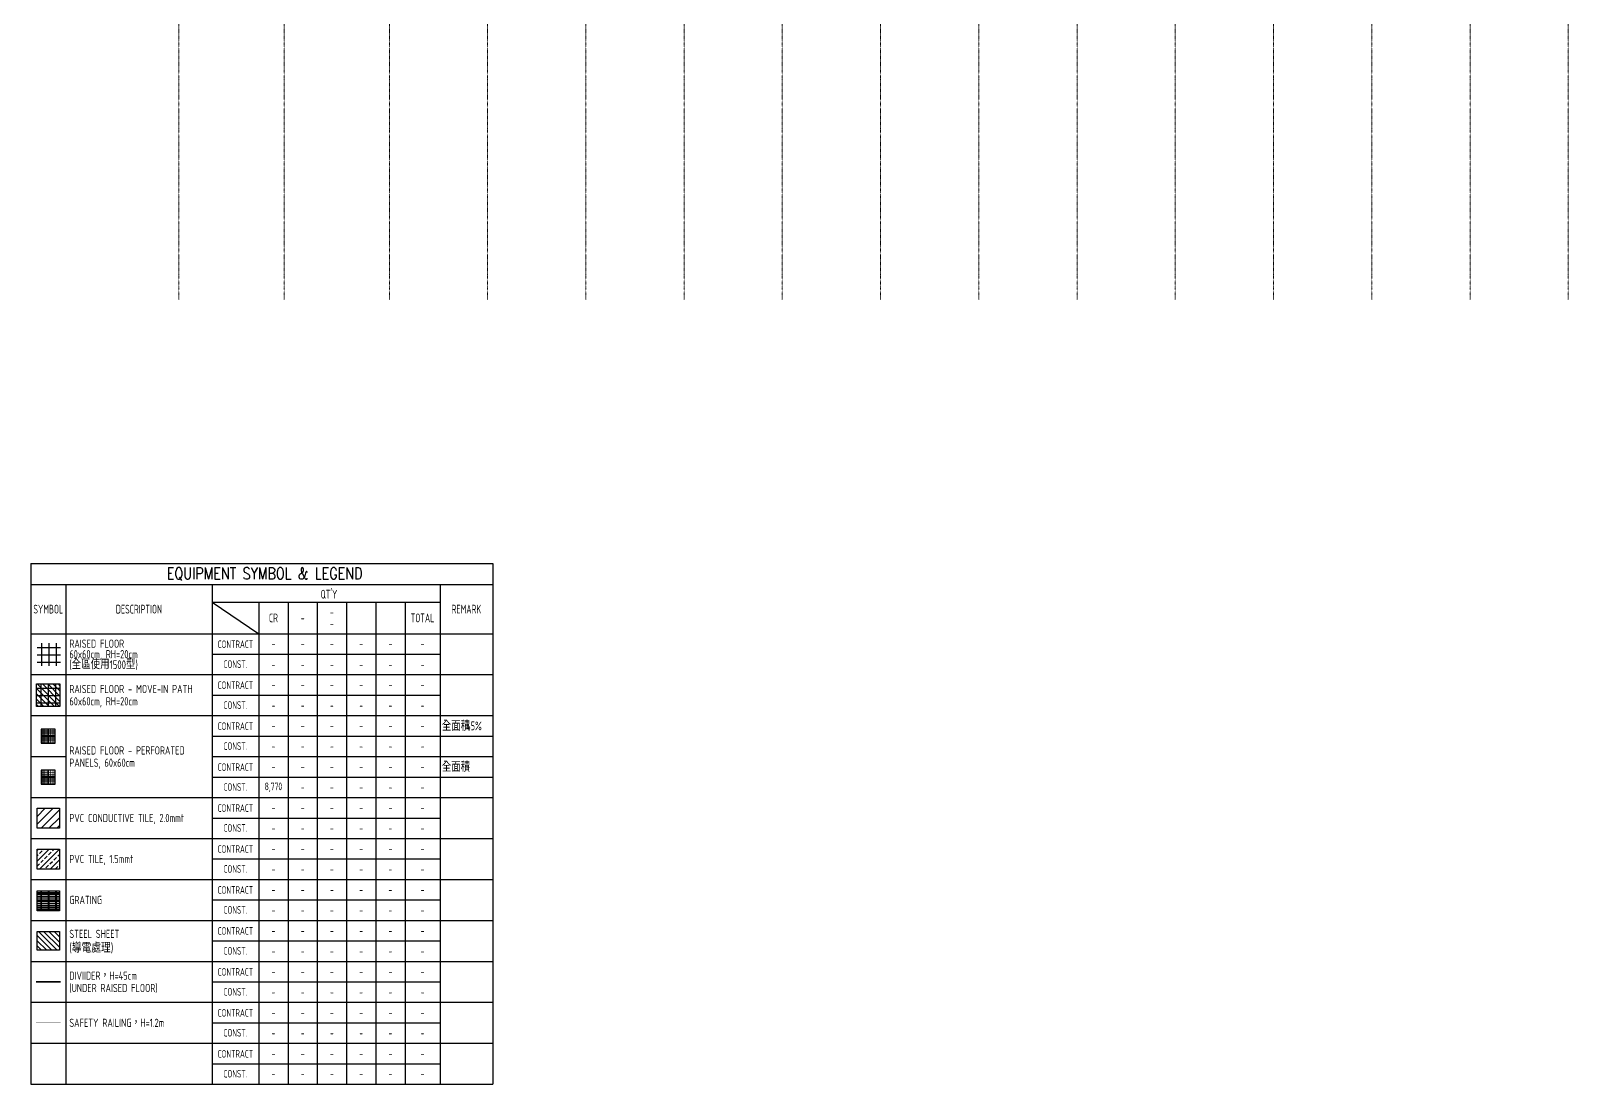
# Model space of a CAD drawing. Extents: x -32000 to 290600, y -96057 to 131250.
# Drawn here: x -12661 to 118800, y -96057 to -6033 of the extents above; entities that cross this region are included whole.
import ezdxf
from ezdxf.enums import TextEntityAlignment as Align

# ---------------------------------------------------------------- set-up
doc = ezdxf.new("R2010")
doc.units = 0
for name, pattern in [('CENTER2', [1.125, 0.75, -0.125, 0.125, -0.125]), ('H12PL3$0$JJP_三點線', [0.9, 0.3, -0.15, 0, -0.15, 0, -0.15, 0, -0.15]), ('HIDDEN', [0.375, 0.25, -0.125])]:
    doc.linetypes.add(name, pattern=pattern)
for name, color, linetype in [('a-arch-r', 211, 'Continuous'), ('A-G', 206, 'Continuous'), ('A-hurdle', 10, 'FENCELINE1'), ('A-MOVE-IN', 211, 'Continuous'), ('A-R-120', 191, 'Continuous'), ('A-R-45', 141, 'Continuous'), ('A-R-45a', 160, 'Continuous'), ('A-R-60', 161, 'Continuous'), ('a-r-60a', 10, 'Continuous'), ('A-R-Divide', 74, 'HIDDEN'), ('A-R1', 30, 'Continuous'), ('A-R2', 81, 'Continuous'), ('H12PL3$0$S-GRID', 252, 'Continuous'), ('NOTEFORM', 5, 'Continuous'), ('NOTEFORM-1', 2, 'Continuous'), ('NOTETEXT', 4, 'Continuous'), ('NOTETEXT-Const.', 4, 'Continuous'), ('NOTETEXT-RFP', 1, 'Continuous')]:
    doc.layers.add(name, color=color, linetype=linetype)
doc.styles.add('AA-TXT', font='isocp.shx', dxfattribs={"width": 0.8, "bigfont": 'chineset.shx'})
doc.styles.add('ROMAND', font='romand', dxfattribs={"height": 5})
doc.linetypes.add('FENCELINE1', pattern='A,0.25,-0.1,[133,ltypeshp.shx,S=0.1,R=0,X=-0.1,Y=0],-0.1,1', length=1.45)

# ---------------------------------------------------------------- blocks, each defined once
blk = doc.blocks.new('R-Perforated')
for p, q in [((9, 49), (11, 51)), ((9, 51), (11, 49)), ((9, 39), (11, 41)), ((9, 41), (11, 39)), ((9, 29), (11, 31)), ((9, 31), (11, 29)), ((9, 19), (11, 21)), ((9, 21), (11, 19)), ((9, 9), (11, 11)), ((9, 11), (11, 9)), ((19, 49), (21, 51)), ((19, 51), (21, 49)), ((19, 39), (21, 41)), ((19, 41), (21, 39)), ((19, 29), (21, 31)), ((19, 31), (21, 29)), ((19, 19), (21, 21)), ((19, 21), (21, 19)), ((19, 9), (21, 11)), ((19, 11), (21, 9)), ((29, 49), (31, 51)), ((29, 51), (31, 49)), ((29, 39), (31, 41)), ((29, 41), (31, 39)), ((29, 29), (31, 31)), ((29, 31), (31, 29)), ((29, 19), (31, 21)), ((29, 21), (31, 19)), ((29, 9), (31, 11)), ((29, 11), (31, 9)), ((39, 49), (41, 51)), ((39, 51), (41, 49)), ((39, 39), (41, 41)), ((39, 41), (41, 39)), ((39, 29), (41, 31)), ((39, 31), (41, 29)), ((39, 19), (41, 21)), ((39, 21), (41, 19)), ((39, 9), (41, 11)), ((39, 11), (41, 9)), ((49, 49), (51, 51)), ((49, 51), (51, 49)), ((49, 39), (51, 41)), ((49, 41), (51, 39)), ((49, 29), (51, 31)), ((49, 31), (51, 29)), ((49, 19), (51, 21)), ((49, 21), (51, 19)), ((49, 9), (51, 11)), ((49, 11), (51, 9))]:
    blk.add_line(p, q)
at = {"layer": 'DEFPOINTS'}
blk.add_lwpolyline([(0, 0), (60, 0), (60, 60), (0, 60)], close=True, dxfattribs=at)
blk = doc.blocks.new('H12PL3')
at = {"layer": 'H12PL3$0$S-GRID', "linetype": 'H12PL3$0$JJP_三點線', "lineweight": 0}
for p, q in [((0, 128250), (0, -28000)), ((9000, 128250), (9000, -28000)), ((18000, 128250), (18000, -28000)), ((26400, 128250), (26400, -28000)), ((34800, 128250), (34800, -28000)), ((43200, 128250), (43200, -28000)), ((51600, 128250), (51600, -28000)), ((60000, 128250), (60000, -28000)), ((68400, 128250), (68400, -28000)), ((76800, 128250), (76800, -28000)), ((85200, 128250), (85200, -28000)), ((93600, 128250), (93600, -28000)), ((102000, 128250), (102000, -28000)), ((110400, 128250), (110400, -28000)), ((118800, 128250), (118800, -28000)), ((0, -28000), (0, -29000)), ((9000, -28000), (9000, -29000)), ((18000, -28000), (18000, -29000)), ((26400, -28000), (26400, -29000)), ((34800, -28000), (34800, -29000)), ((43200, -28000), (43200, -29000)), ((51600, -28000), (51600, -29000)), ((60000, -28000), (60000, -29000)), ((68400, -28000), (68400, -29000)), ((76800, -28000), (76800, -29000)), ((85200, -28000), (85200, -29000)), ((93600, -28000), (93600, -29000)), ((102000, -28000), (102000, -29000)), ((110400, -28000), (110400, -29000)), ((118800, -28000), (118800, -29000))]:
    blk.add_line(p, q, dxfattribs=at)

msp = doc.modelspace()

# ---------------------------------------------------------------- hatches: boundary and pattern name
at = {"layer": 'a-arch-r', "linetype": 'CENTER2'}
h = msp.add_hatch(dxfattribs=at)
h.set_pattern_fill('ANSI31', color=256, scale=100, angle=270, style=0)
h.set_pattern_definition([(315, (-281989.9, -219377.52), (224.5064, 224.5064), [])])
h.paths.add_polyline_path([(-12114, -83004), (-10208, -83004), (-10208, -84609), (-12114, -84609)])
at = {"layer": 'A-G'}
h = msp.add_hatch(dxfattribs=at)
h.set_pattern_fill('GRATE', color=256, scale=200, style=0)
h.set_pattern_definition([(0, (-548941.47, -647031.72), (0, 158.75), []), (90, (-548941.47, -647031.7), (-635, 4e-14), [])])
h.paths.add_polyline_path([(-12114, -79536), (-10208, -79536), (-10208, -81244), (-12114, -81244)])
at = {"layer": 'A-MOVE-IN'}
h = msp.add_hatch(dxfattribs=at)
h.set_pattern_fill('ANSI31', color=256, scale=100, angle=90, style=0)
h.set_pattern_definition([(135, (-156514.4, -111867.57), (-224.5064, -224.5064), [])])
h.paths.add_polyline_path([(-12159, -61849), (-10163, -61849), (-10163, -63764), (-12159, -63764)])
at = {"layer": 'A-R1'}
h = msp.add_hatch(dxfattribs=at)
h.set_pattern_fill('ANSI31', color=256, scale=150, style=0)
h.set_pattern_definition([(45, (-548941.47, -647031.7), (-336.7596, 336.7596), [])])
h.paths.add_polyline_path([(-12119, -72462), (-10213, -72462), (-10213, -74170), (-12119, -74170)])
at = {"layer": 'A-R2'}
h = msp.add_hatch(dxfattribs=at)
h.set_pattern_fill('ANSI33', color=256, scale=100, style=0)
h.set_pattern_definition([(45, (-548941.47, -647031.7), (-449.0128, 449.0128), []), (45, (-548492.45, -647031.7), (-449.0128, 449.0128), [317.5, -158.75])])
h.paths.add_polyline_path([(-12119, -75962), (-10213, -75962), (-10213, -77670), (-12119, -77670)])

# ---------------------------------------------------------------- linework, layer by layer
at = {"layer": 'a-arch-r'}
msp.add_lwpolyline([(-12114, -83004), (-10208, -83004), (-10208, -84609), (-12114, -84609)], close=True, dxfattribs=at)
at = {"layer": 'A-hurdle', "ltscale": 1.5, "const_width": 50}
msp.add_lwpolyline([(-12218, -90807), (-10103, -90807)], dxfattribs=at)
at = {"layer": 'A-MOVE-IN'}
msp.add_lwpolyline([(-12159, -61849), (-10163, -61849), (-10163, -63764), (-12159, -63764)], close=True, dxfattribs=at)
at = {"layer": 'A-R-120'}
for p, q in [((-12114, -79690), (-10208, -79690)), ((-11805, -79536), (-11805, -81244)), ((-11180, -79536), (-11180, -81244)), ((-10555, -79536), (-10555, -81244)), ((-12114, -80315), (-10208, -80315)), ((-12114, -80940), (-10208, -80940))]:
    msp.add_line(p, q, dxfattribs=at)
at = {"layer": 'A-R-45'}
for p, q in [((-12120, -58726), (-10104, -58726)), ((-11747, -58370), (-11747, -60300)), ((-11122, -58370), (-11122, -60300)), ((-10497, -58370), (-10497, -60300)), ((-12120, -59351), (-10104, -59351)), ((-12120, -59976), (-10104, -59976))]:
    msp.add_line(p, q, dxfattribs=at)
at = {"layer": 'A-R-60'}
for p, q in [((-12159, -62205), (-10163, -62205)), ((-12159, -62830), (-10163, -62830)), ((-11786, -61849), (-11786, -63779)), ((-11161, -61849), (-11161, -63779)), ((-10536, -61849), (-10536, -63779)), ((-12159, -63455), (-10163, -63455))]:
    msp.add_line(p, q, dxfattribs=at)
at = {"layer": 'A-R-Divide', "ltscale": 1.5, "const_width": 150}
msp.add_lwpolyline([(-12218, -87307), (-10103, -87307)], dxfattribs=at)
at = {"layer": 'NOTEFORM'}
for p, q in [((-12661, -51557), (26839, -51557)), ((-12661, -51557), (-12661, -96057)), ((26839, -51557), (26839, -96057)), ((-12661, -53357), (26839, -53357)), ((-9661, -53357), (-9661, -96057)), ((2839, -53357), (2839, -96057)), ((22339, -53357), (22339, -96057)), ((2839, -54857), (22339, -54857)), ((6839, -54857), (6839, -96057)), ((9339, -54857), (9339, -96057)), ((11839, -54857), (11839, -96057)), ((14339, -54857), (14339, -96057)), ((16839, -54857), (16839, -96057)), ((19339, -54857), (19339, -96057)), ((-12661, -57557), (26839, -57557)), ((-12661, -96057), (26839, -96057))]:
    msp.add_line(p, q, dxfattribs=at)
at = {"layer": 'NOTEFORM-1'}
for p, q in [((2839, -54857), (6839, -57557)), ((2839, -59307), (22339, -59307)), ((2839, -62807), (22339, -62807)), ((2839, -66307), (26839, -66307)), ((2839, -69807), (26839, -69807)), ((2839, -73307), (22339, -73307)), ((2839, -76807), (22339, -76807)), ((2839, -80307), (22339, -80307)), ((2839, -83807), (22339, -83807)), ((2839, -87307), (22339, -87307)), ((2839, -90807), (22339, -90807)), ((2839, -94307), (22339, -94307))]:
    msp.add_line(p, q, dxfattribs=at)
at = {"layer": 'NOTEFORM-1', "color": 4}
for p, q in [((-12661, -61057), (26839, -61057)), ((-12661, -64557), (26839, -64557)), ((-12661, -68057), (-9661, -68057)), ((2839, -68057), (26839, -68057)), ((-12661, -71557), (26839, -71557)), ((-12661, -75057), (26839, -75057)), ((-12661, -78557), (26839, -78557)), ((-12661, -82057), (26839, -82057)), ((-12661, -85557), (26839, -85557)), ((-12661, -89057), (26839, -89057)), ((-12661, -92557), (26839, -92557))]:
    msp.add_line(p, q, dxfattribs=at)
at = {"layer": 'NOTETEXT'}
for points in [[(-12119, -72462), (-10213, -72462), (-10213, -74170), (-12119, -74170)], [(-12119, -75962), (-10213, -75962), (-10213, -77670), (-12119, -77670)], [(-12114, -79536), (-10208, -79536), (-10208, -81244), (-12114, -81244)]]:
    msp.add_lwpolyline(points, close=True, dxfattribs=at)

# ---------------------------------------------------------------- block references
msp.add_blockref('H12PL3', (0, 0))
at = {"layer": 'A-R-45a', "xscale": 10, "yscale": 10, "zscale": 10}
for p in [(-11761, -66307), (-11161, -66307), (-11761, -66907), (-11161, -66907)]:
    msp.add_blockref('R-Perforated', p, dxfattribs=at)
at = {"layer": 'a-r-60a', "xscale": 10, "yscale": 10, "zscale": 10}
for p in [(-11761, -69807), (-11161, -69807), (-11761, -70407), (-11161, -70407)]:
    msp.add_blockref('R-Perforated', p, dxfattribs=at)

# ---------------------------------------------------------------- texts
at = {"layer": 'NOTETEXT'}
for s, height, style, width, p in [('EQUIPMENT SYMBOL & LEGEND', 1000, 'ROMAND', 0.8, (7339, -52457)), ("QT'Y", 750, 'AA-TXT', 0.6, (12839, -54107)), ('SYMBOL', 750, 'AA-TXT', 0.6, (-11161, -55457)), ('DESCRIPTION', 750, 'AA-TXT', 0.6, (-3411, -55457)), ('REMARK', 750, 'AA-TXT', 0.6, (24589, -55457)), ('CR', 750, 'AA-TXT', 0.6, (8089, -56207)), ('-', 750, 'AA-TXT', 0.6, (10589, -56207)), ('-', 750, 'AA-TXT', 0.6, (13089, -55707)), ('TOTAL', 750, 'AA-TXT', 0.6, (20839, -56207)), ('-', 750, 'AA-TXT', 0.6, (13089, -56707)), ('CONTRACT', 650, 'AA-TXT', 0.65, (4839, -58457)), ('CONST.', 650, 'AA-TXT', 0.65, (4839, -60157)), ('CONTRACT', 650, 'AA-TXT', 0.65, (4839, -61957)), ('CONST.', 650, 'AA-TXT', 0.65, (4839, -63657)), ('CONTRACT', 650, 'AA-TXT', 0.65, (4839, -65457)), ('CONST.', 650, 'AA-TXT', 0.65, (4839, -67157)), ('CONTRACT', 650, 'AA-TXT', 0.65, (4839, -68957)), ('CONST.', 650, 'AA-TXT', 0.65, (4839, -70657)), ('CONTRACT', 650, 'AA-TXT', 0.65, (4839, -72457)), ('CONST.', 650, 'AA-TXT', 0.65, (4839, -74157)), ('CONTRACT', 650, 'AA-TXT', 0.65, (4839, -75957)), ('CONST.', 650, 'AA-TXT', 0.65, (4839, -77657)), ('CONTRACT', 650, 'AA-TXT', 0.65, (4839, -79457)), ('CONST.', 650, 'AA-TXT', 0.65, (4839, -81157)), ('CONTRACT', 650, 'AA-TXT', 0.65, (4839, -82957)), ('CONST.', 650, 'AA-TXT', 0.65, (4839, -84657)), ('CONTRACT', 650, 'AA-TXT', 0.65, (4839, -86457)), ('CONST.', 650, 'AA-TXT', 0.65, (4839, -88157)), ('CONTRACT', 650, 'AA-TXT', 0.65, (4839, -89957)), ('CONST.', 650, 'AA-TXT', 0.65, (4839, -91657)), ('CONTRACT', 650, 'AA-TXT', 0.65, (4839, -93457)), ('CONST.', 650, 'AA-TXT', 0.65, (4839, -95157))]:
    msp.add_text(s, height=height, dxfattribs=dict(at, style=style, width=width)).set_placement(p, align=Align.MIDDLE)
at = {"layer": 'NOTETEXT', "style": 'AA-TXT'}
for s, height, width, p in [('60x60cm, RH=20cm', 700, 0.8, (-9361, -59307)), ('RAISED FLOOR', 700, 0.8, (-9361, -58407)), ('(全區使用1500型)', 750, 0.8, (-9361, -60207)), ('60x60cm, RH=20cm', 700, 0.8, (-9361, -63332)), ('RAISED FLOOR - MOVE-IN PATH', 700, 0.8, (-9361, -62282)), ('全面積', 850, 0.7, (22489, -65432)), ('45%%%', 750, 0.7, (24573, -65432)), ('RAISED FLOOR - PERFORATED', 700, 0.8, (-9361, -67532)), ('PANELS, 60x60cm', 700, 0.8, (-9361, -68582)), ('全面積', 850, 0.7, (22489, -68932)), ('-', 750, 0.7, (24573, -68932)), ('PVC CONDUCTIVE TILE, 2.0mmt', 700, 0.8, (-9361, -73307)), ('PVC TILE, 1.5mmt', 700, 0.8, (-9361, -76807)), ('GRATING', 700, 0.8, (-9361, -80307)), ('STEEL SHEET', 700, 0.8, (-9361, -83207)), ('(導電處理)', 800, 0.8, (-9361, -84407)), ('DIVIIDER，H=45cm', 700, 0.8, (-9361, -86782)), ('(UNDER RAISED FLOOR)', 700, 0.8, (-9361, -87832)), ('SAFETY RAILING，H=1.2m', 700, 0.8, (-9361, -90807))]:
    msp.add_text(s, height=height, dxfattribs=dict(at, width=width)).set_placement(p, align=Align.MIDDLE_LEFT)
at = {"layer": 'NOTETEXT-Const.', "style": 'AA-TXT', "width": 0.65}
for s, p in [('-', (8089, -60182)), ('-', (10589, -60182)), ('-', (13089, -60182)), ('-', (15589, -60182)), ('-', (18089, -60182)), ('-', (20839, -60182)), ('-', (8089, -63682)), ('-', (10589, -63682)), ('-', (13089, -63682)), ('-', (15589, -63682)), ('-', (18089, -63682)), ('-', (20839, -63682)), ('-', (8089, -67182)), ('-', (10589, -67182)), ('-', (13089, -67182)), ('-', (15589, -67182)), ('-', (18089, -67182)), ('-', (20839, -67182)), ('8,770', (8089, -70682)), ('-', (10589, -70682)), ('-', (13089, -70682)), ('-', (15589, -70682)), ('-', (18089, -70682)), ('-', (20839, -70682)), ('-', (8089, -74182)), ('-', (10589, -74182)), ('-', (13089, -74182)), ('-', (15589, -74182)), ('-', (18089, -74182)), ('-', (20839, -74182)), ('-', (8089, -77682)), ('-', (10589, -77682)), ('-', (13089, -77682)), ('-', (15589, -77682)), ('-', (18089, -77682)), ('-', (20839, -77682)), ('-', (8089, -81182)), ('-', (10589, -81182)), ('-', (13089, -81182)), ('-', (15589, -81182)), ('-', (18089, -81182)), ('-', (20839, -81182)), ('-', (8089, -84682)), ('-', (10589, -84682)), ('-', (13089, -84682)), ('-', (15589, -84682)), ('-', (18089, -84682)), ('-', (20839, -84682)), ('-', (8089, -88182)), ('-', (10589, -88182)), ('-', (13089, -88182)), ('-', (15589, -88182)), ('-', (18089, -88182)), ('-', (20839, -88182)), ('-', (8089, -91682)), ('-', (10589, -91682)), ('-', (13089, -91682)), ('-', (15589, -91682)), ('-', (18089, -91682)), ('-', (20839, -91682)), ('-', (8089, -95182)), ('-', (10589, -95182)), ('-', (13089, -95182)), ('-', (15589, -95182)), ('-', (18089, -95182)), ('-', (20839, -95182))]:
    msp.add_text(s, height=650, dxfattribs=at).set_placement(p, align=Align.MIDDLE)
at = {"layer": 'NOTETEXT-RFP', "style": 'AA-TXT', "width": 0.65}
for p in [(8089, -58432), (10589, -58432), (13089, -58432), (15589, -58432), (18089, -58432), (20839, -58432), (8089, -61932), (10589, -61932), (13089, -61932), (15589, -61932), (18089, -61932), (20839, -61932), (8089, -65432), (10589, -65432), (13089, -65432), (15589, -65432), (18089, -65432), (20839, -65432), (8089, -68932), (10589, -68932), (13089, -68932), (15589, -68932), (18089, -68932), (20839, -68932), (8089, -72432), (10589, -72432), (13089, -72432), (15589, -72432), (18089, -72432), (20839, -72432), (8089, -75932), (10589, -75932), (13089, -75932), (15589, -75932), (18089, -75932), (20839, -75932), (8089, -79432), (10589, -79432), (13089, -79432), (15589, -79432), (18089, -79432), (20839, -79432), (8089, -82932), (10589, -82932), (13089, -82932), (15589, -82932), (18089, -82932), (20839, -82932), (8089, -86432), (10589, -86432), (13089, -86432), (15589, -86432), (18089, -86432), (20839, -86432), (8089, -89932), (10589, -89932), (13089, -89932), (15589, -89932), (18089, -89932), (20839, -89932), (8089, -93432), (10589, -93432), (13089, -93432), (15589, -93432), (18089, -93432), (20839, -93432)]:
    msp.add_text('-', height=684, dxfattribs=at).set_placement(p, align=Align.MIDDLE)

doc.saveas('drawing.dxf')
